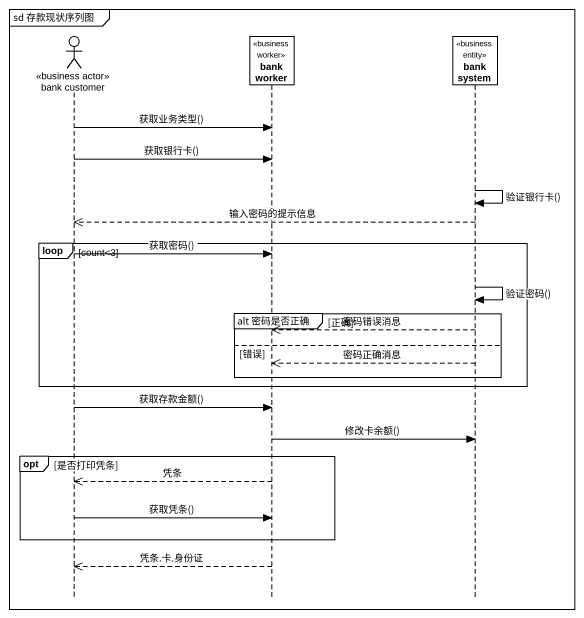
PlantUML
@startuml
mainframe sd 存款现状序列图
hide footbox
actor "bank customer" as bank_customer <<business actor>>
participant "bank worker" as bank_worker <<business worker>>
participant "bank system" as bank_system <<business entity>>

bank_customer -> bank_worker : 获取业务类型()
bank_customer -> bank_worker : 获取银行卡()
bank_system -> bank_system : 验证银行卡()
bank_system -->> bank_customer : 输入密码的提示信息
loop count<3
  bank_customer -> bank_worker : 获取密码()
  bank_system -> bank_system : 验证密码()
  group alt 密码是否正确 [正确]
    bank_system -->> bank_worker : 密码错误消息
  else 错误
    bank_system -->> bank_worker : 密码正确消息
  end
end
bank_customer -> bank_worker : 获取存款金额()
bank_worker -> bank_system : 修改卡余额()
opt 是否打印凭条
  bank_worker -->> bank_customer : 凭条
  bank_customer -> bank_worker : 获取凭条()
end
bank_worker -->> bank_customer : 凭条.卡.身份证
@enduml
